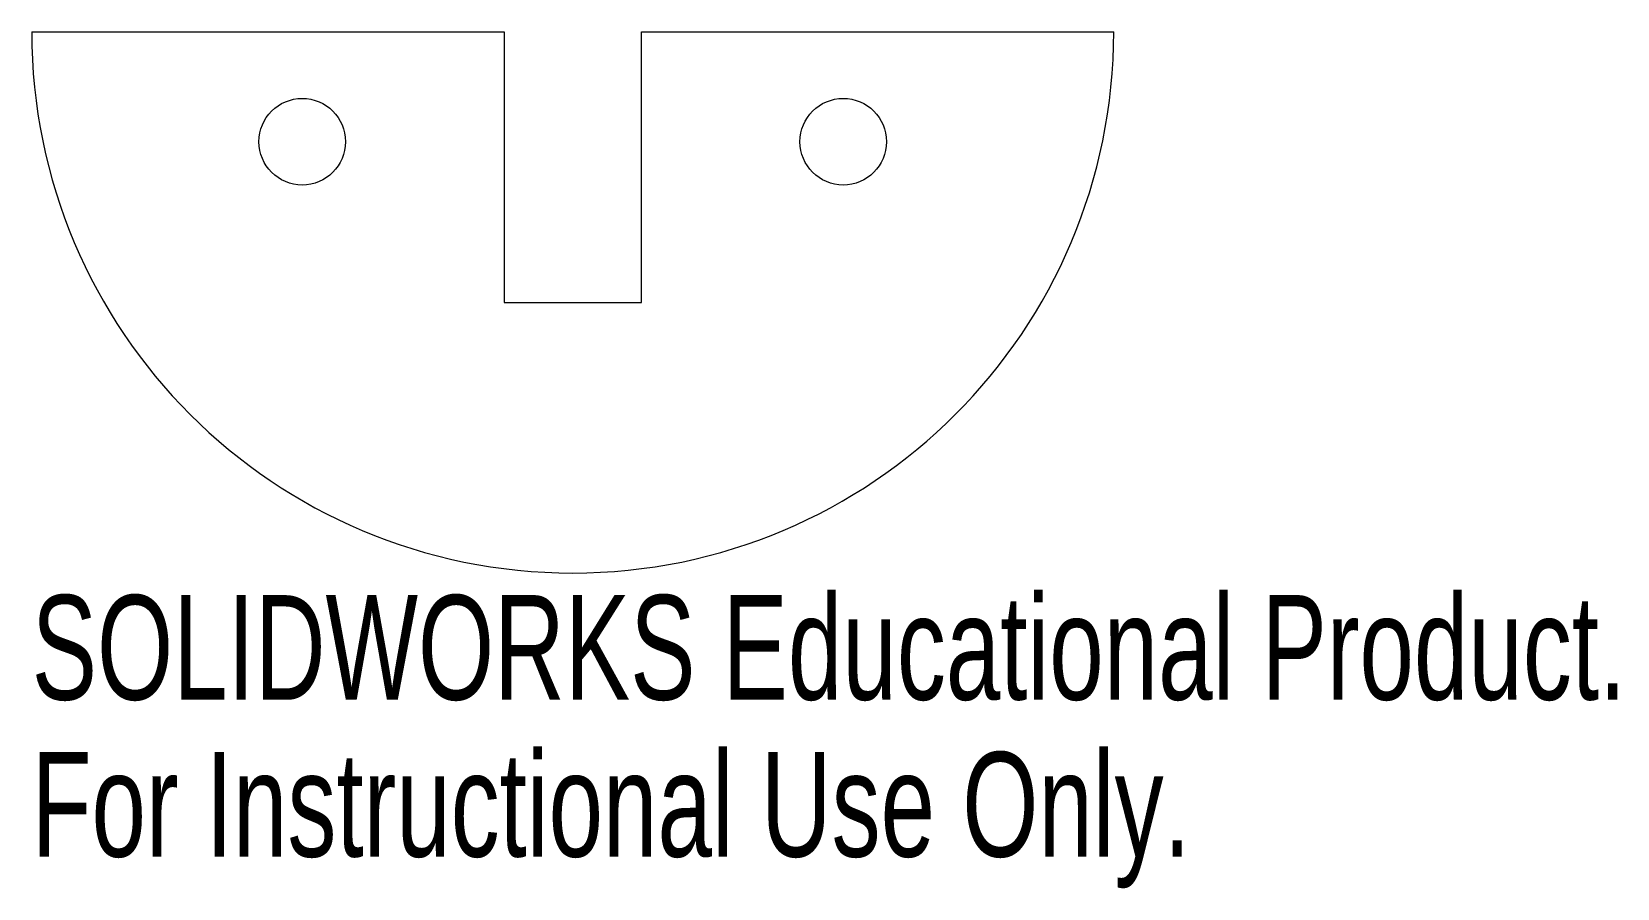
# Model space of a CAD drawing. Header units: millimetres. Extents: x -25 to 48.3, y -39.6 to 0.
import ezdxf

# ---------------------------------------------------------------- set-up
doc = ezdxf.new("R2010")
doc.units = ezdxf.units.MM
doc.styles.add('SLDTEXTSTYLE0', font='TXT', dxfattribs={"width": 0.7})

msp = doc.modelspace()

# ---------------------------------------------------------------- linework, layer by layer
at = {"color": 7, "linetype": 'Continuous', "lineweight": 15}
for p, q in [((-25, 0), (-3.175, 0)), ((-3.175, 0), (-3.175, -12.5)), ((3.175, -12.5), (3.175, 0)), ((3.175, 0), (25, 0)), ((-3.175, -12.5), (3.175, -12.5))]:
    msp.add_line(p, q, dxfattribs=at)
for centre in [(-12.5, -5.08), (12.5, -5.08)]:
    msp.add_circle(centre, 2, dxfattribs=at)
msp.add_arc((0, 0), 25, 180, 0, dxfattribs=at)

# ---------------------------------------------------------------- texts
at = {"color": 7, "linetype": 'Continuous', "char_height": 4.83362, "attachment_point": 1, "style": 'SLDTEXTSTYLE0'}
for s, insert in [('SOLIDWORKS Educational Product.', (-25, -26.02)), ('For Instructional Use Only.', (-25, -33.27))]:
    msp.add_mtext(s, dxfattribs=dict(at, insert=insert))

doc.saveas('drawing.dxf')
